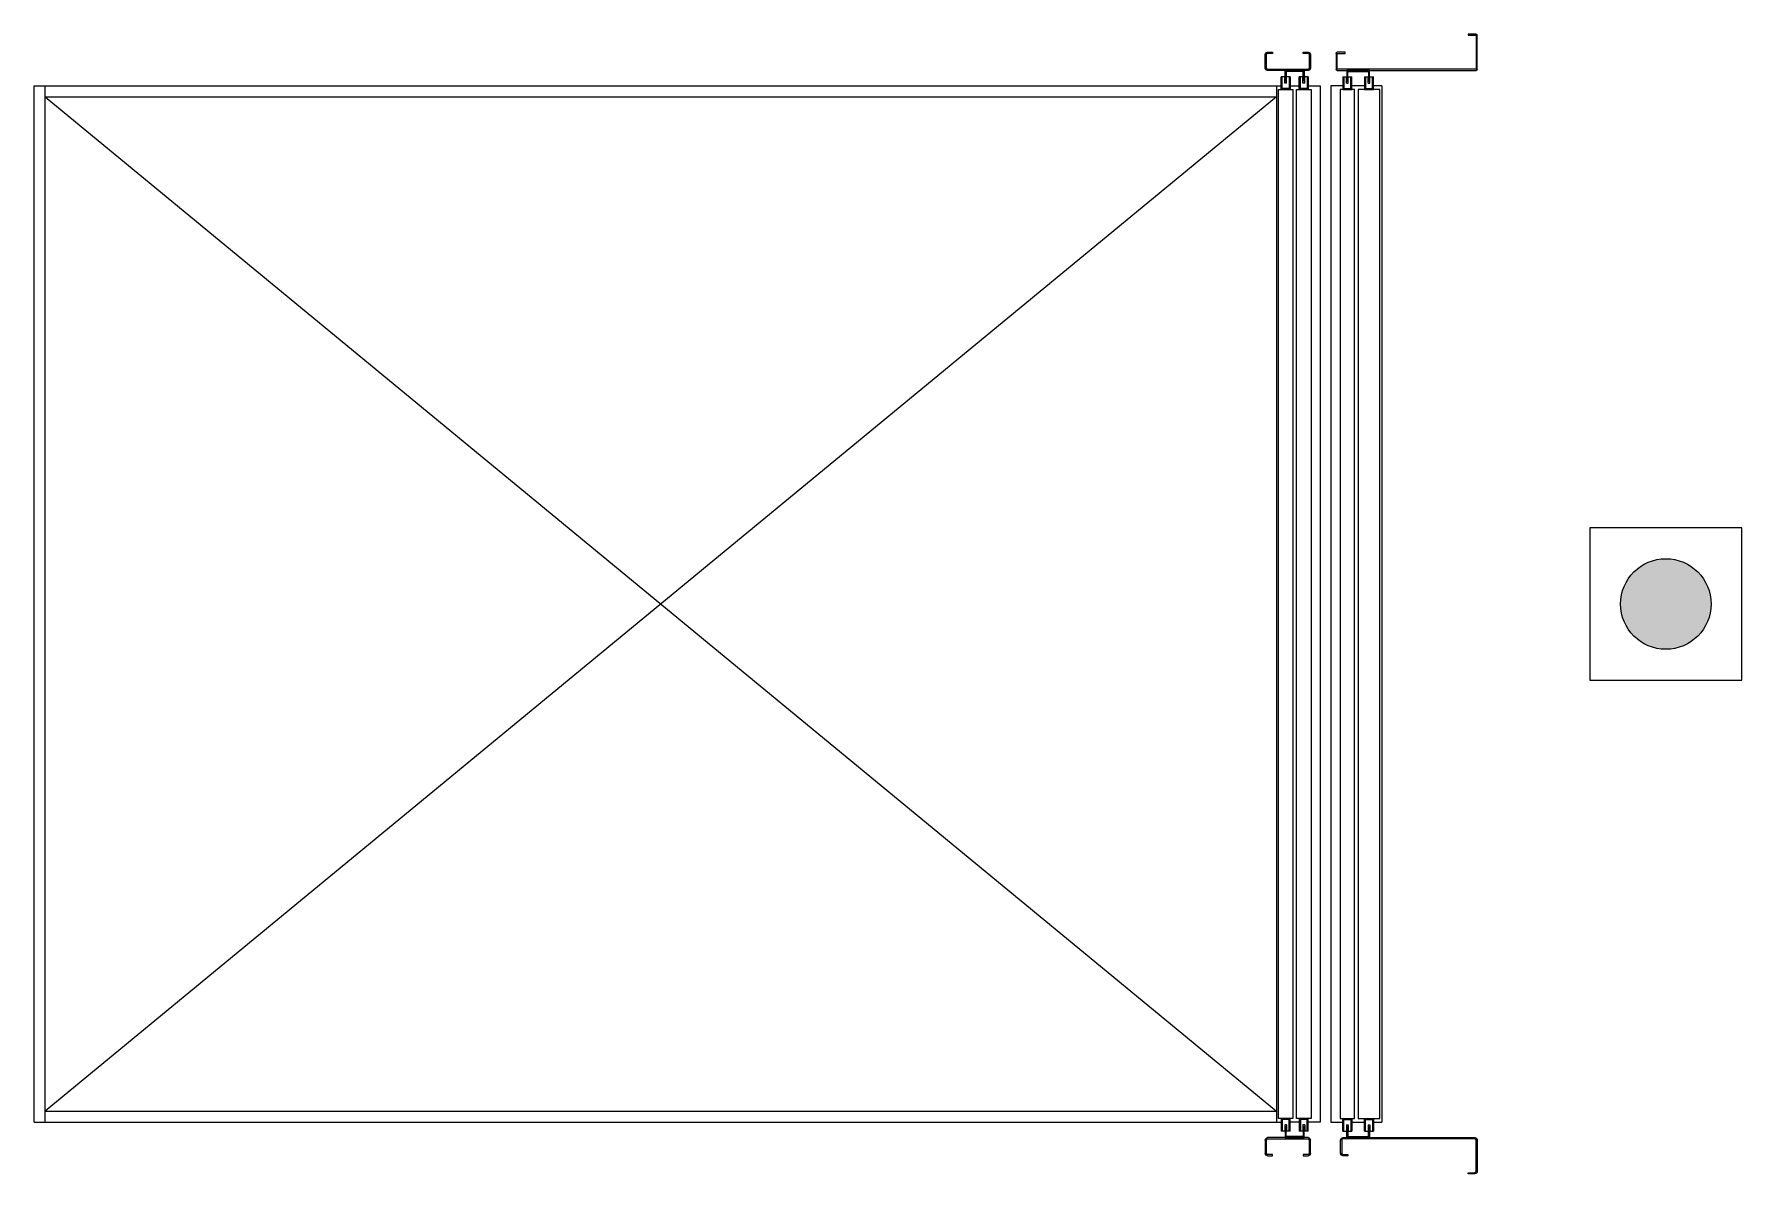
# Model space of a CAD drawing. Header units: millimetres. Extents: x -95754 to 177808, y 34455 to 150605.
# Drawn here: x 94804 to 99518, y 112832 to 115978 of the extents above; entities that cross this region are included whole.
import ezdxf

# ---------------------------------------------------------------- set-up
doc = ezdxf.new("R2010")
doc.units = ezdxf.units.MM
doc.header["$LTSCALE"] = 300
for name, color, linetype in [('A-CORE-ELEV', 5, 'Continuous'), ('A-ELE-8', 8, 'Continuous'), ('A-SYM-fd', 4, 'Continuous'), ('A-갑종방화문', 7, 'Continuous')]:
    doc.layers.add(name, color=color, linetype=linetype)

# ---------------------------------------------------------------- blocks, each defined once
blk = doc.blocks.new('ELEV_화물용')
at = {"layer": 'A-CORE-ELEV'}
for p, q in [((297, 3777.3), (297, 3759)), ((300.2, 3759), (300.2, 3777.3)), ((390.3, 3784), (303.7, 3784)), ((303.7, 3780.8), (390.3, 3780.8)), ((393.8, 3777.3), (393.8, 3413.2)), ((397, 3413.2), (397, 3777.3)), ((3343, 3397), (3343, 3781)), ((3346, 3784), (3440, 3784)), ((3346, 3779.5), (3346, 3398.5)), ((3438.5, 3781), (3347.5, 3781)), ((3440, 3759), (3440, 3779.5)), ((3443, 3781), (3443, 3759)), ((297, 3759), (300.2, 3759)), ((3443, 3759), (3440, 3759)), ((450, 3497.5), (415, 3497.5)), ((415, 3487.5), (415, 3497.5)), ((447, 3494.5), (415, 3494.5)), ((3300, 3520), (440, 3520)), ((440, 3497.5), (440, 3520)), ((447, 3475.5), (447, 3494.5)), ((450, 3455), (450, 3515)), ((450, 3515), (3290, 3515)), ((450, 3472.5), (450, 3497.5)), ((3290, 3515), (3290, 3455)), ((3290, 3472.5), (3290, 3497.5)), ((3290, 3497.5), (3325, 3497.5)), ((3293, 3475.5), (3293, 3494.5)), ((3293, 3494.5), (3325, 3494.5)), ((3300, 3520), (3300, 3497.5)), ((3325, 3487.5), (3325, 3497.5)), ((427, 3486.5), (397, 3486.5)), ((397, 3486.5), (397, 3423.5)), ((400, 3426.5), (400, 3483.5)), ((400, 3483.5), (427, 3483.5)), ((432, 3487.5), (415, 3487.5)), ((432, 3482.5), (415, 3482.5)), ((415, 3472.5), (415, 3482.5)), ((415, 3475.5), (447, 3475.5)), ((415, 3472.5), (450, 3472.5)), ((427, 3483.5), (427, 3486.5)), ((432, 3482.5), (432, 3487.5)), ((440, 3437.5), (440, 3472.5)), ((3290, 3455), (450, 3455)), ((450, 3405), (450, 3445)), ((450, 3445), (3290, 3445)), ((3325, 3472.5), (3290, 3472.5)), ((3290, 3445), (3290, 3405)), ((3325, 3475.5), (3293, 3475.5)), ((3300, 3472.5), (3300, 3437.5)), ((3308, 3482.5), (3308, 3487.5)), ((3308, 3487.5), (3325, 3487.5)), ((3308, 3482.5), (3325, 3482.5)), ((3313, 3483.5), (3313, 3486.5)), ((3313, 3486.5), (3343, 3486.5)), ((3340, 3483.5), (3313, 3483.5)), ((3325, 3472.5), (3325, 3482.5)), ((3340, 3426.5), (3340, 3483.5)), ((3343, 3486.5), (3343, 3423.5)), ((350.2, 3426.5), (347, 3426.5)), ((347, 3426.5), (347, 3413.2)), ((350.2, 3413.2), (350.2, 3426.5)), ((390.3, 3409.7), (353.7, 3409.7)), ((353.7, 3406.5), (390.3, 3406.5)), ((397, 3423.5), (427, 3423.5)), ((427, 3426.5), (400, 3426.5)), ((450, 3437.5), (415, 3437.5)), ((415, 3427.5), (415, 3437.5)), ((447, 3434.5), (415, 3434.5)), ((432, 3427.5), (415, 3427.5)), ((432, 3422.5), (415, 3422.5)), ((415, 3412.5), (415, 3422.5)), ((415, 3415.5), (447, 3415.5)), ((415, 3412.5), (450, 3412.5)), ((427, 3423.5), (427, 3426.5)), ((432, 3422.5), (432, 3427.5)), ((440, 3380), (440, 3412.5)), ((447, 3415.5), (447, 3434.5)), ((450, 3412.5), (450, 3437.5)), ((3290, 3405), (450, 3405)), ((3290, 3412.5), (3290, 3437.5)), ((3290, 3437.5), (3325, 3437.5)), ((3325, 3412.5), (3290, 3412.5)), ((3293, 3415.5), (3293, 3434.5)), ((3293, 3434.5), (3325, 3434.5)), ((3325, 3415.5), (3293, 3415.5)), ((3300, 3412.5), (3300, 3380)), ((3308, 3422.5), (3308, 3427.5)), ((3308, 3427.5), (3325, 3427.5)), ((3308, 3422.5), (3325, 3422.5)), ((3313, 3423.5), (3313, 3426.5)), ((3313, 3426.5), (3340, 3426.5)), ((3343, 3423.5), (3313, 3423.5)), ((3325, 3427.5), (3325, 3437.5)), ((3325, 3412.5), (3325, 3422.5)), ((3347.5, 3397), (3388.5, 3397)), ((3390, 3419), (3393, 3419)), ((3390, 3398.5), (3390, 3419)), ((3390, 3419), (3393, 3419)), ((3393, 3419), (3393, 3397)), ((3300, 3380), (440, 3380)), ((3300, 3350), (440, 3350)), ((440, 3350), (440, 3317.5)), ((3300, 3317.5), (3300, 3350)), ((3390, 3394), (3346, 3394)), ((347, 3303.5), (347, 3316.8)), ((350.2, 3303.5), (347, 3303.5)), ((350.2, 3316.8), (350.2, 3303.5)), ((353.7, 3323.5), (390.3, 3323.5)), ((390.3, 3320.3), (353.7, 3320.3)), ((393.8, 3205.2), (393.8, 3316.8)), ((397, 3316.8), (397, 3205.2)), ((397, 3306.5), (427, 3306.5)), ((397, 3253.5), (397, 3306.5)), ((427, 3303.5), (400, 3303.5)), ((400, 3303.5), (400, 3256.5)), ((415, 3317.5), (450, 3317.5)), ((415, 3317.5), (415, 3307.5)), ((415, 3314.5), (447, 3314.5)), ((432, 3307.5), (415, 3307.5)), ((415, 3302.5), (415, 3292.5)), ((432, 3302.5), (415, 3302.5)), ((427, 3306.5), (427, 3303.5)), ((432, 3307.5), (432, 3302.5)), ((447, 3314.5), (447, 3295.5)), ((3290, 3325), (450, 3325)), ((450, 3325), (450, 3285)), ((450, 3317.5), (450, 3292.5)), ((3290, 3285), (3290, 3325)), ((3290, 3317.5), (3290, 3292.5)), ((3325, 3317.5), (3290, 3317.5)), ((3325, 3314.5), (3293, 3314.5)), ((3293, 3314.5), (3293, 3295.5)), ((3308, 3307.5), (3308, 3302.5)), ((3308, 3307.5), (3325, 3307.5)), ((3308, 3302.5), (3325, 3302.5)), ((3343, 3306.5), (3313, 3306.5)), ((3313, 3306.5), (3313, 3303.5)), ((3313, 3303.5), (3340, 3303.5)), ((3325, 3317.5), (3325, 3307.5)), ((3325, 3302.5), (3325, 3292.5)), ((3340, 3303.5), (3340, 3256.5)), ((3343, 3317.5), (3343, 3204.5)), ((3343, 3253.5), (3343, 3306.5)), ((3346, 3204.5), (3346, 3317.5)), ((3387, 3323.5), (3349, 3323.5)), ((3349, 3320.5), (3387, 3320.5)), ((3390, 3317.5), (3390, 3303.5)), ((3390, 3303.5), (3393, 3303.5)), ((3393, 3303.5), (3393, 3317.5)), ((427, 3253.5), (397, 3253.5)), ((400, 3256.5), (427, 3256.5)), ((447, 3295.5), (415, 3295.5)), ((450, 3292.5), (415, 3292.5)), ((415, 3267.5), (450, 3267.5)), ((415, 3267.5), (415, 3257.5)), ((415, 3264.5), (447, 3264.5)), ((432, 3257.5), (415, 3257.5)), ((427, 3256.5), (427, 3253.5)), ((432, 3257.5), (432, 3252.5)), ((440, 3292.5), (440, 3267.5)), ((447, 3264.5), (447, 3245.5)), ((450, 3285), (3290, 3285)), ((3290, 3275), (450, 3275)), ((450, 3275), (450, 3235)), ((450, 3267.5), (450, 3242.5)), ((3290, 3292.5), (3325, 3292.5)), ((3290, 3235), (3290, 3275)), ((3290, 3267.5), (3290, 3242.5)), ((3325, 3267.5), (3290, 3267.5)), ((3293, 3295.5), (3325, 3295.5)), ((3325, 3264.5), (3293, 3264.5)), ((3293, 3264.5), (3293, 3245.5)), ((3300, 3267.5), (3300, 3292.5)), ((3308, 3257.5), (3308, 3252.5)), ((3308, 3257.5), (3325, 3257.5)), ((3340, 3256.5), (3313, 3256.5)), ((3313, 3256.5), (3313, 3253.5)), ((3313, 3253.5), (3343, 3253.5)), ((3325, 3267.5), (3325, 3257.5)), ((347, 3205.2), (347, 3218.5)), ((347, 3218.5), (350.2, 3218.5)), ((350.2, 3218.5), (350.2, 3205.2)), ((415, 3252.5), (415, 3242.5)), ((432, 3252.5), (415, 3252.5)), ((447, 3245.5), (415, 3245.5)), ((450, 3242.5), (415, 3242.5)), ((440, 3230), (440, 3242.5)), ((440, -200), (440, 3230)), ((3300, 3230), (440, 3230)), ((450, 3235), (3290, 3235)), ((470, -170), (470, 3230)), ((3270, -170), (470, 3230)), ((3270, 3230), (470, -170)), ((3270, -170), (3270, 3230)), ((3290, 3242.5), (3325, 3242.5)), ((3293, 3245.5), (3325, 3245.5)), ((3300, 3230), (3300, 3242.5)), ((3300, -200), (3300, 3230)), ((3308, 3252.5), (3325, 3252.5)), ((3325, 3252.5), (3325, 3242.5)), ((3390, 3218.5), (3390, 3204.5)), ((3393, 3218.5), (3390, 3218.5)), ((3393, 3204.5), (3393, 3218.5)), ((353.7, 3201.7), (390.3, 3201.7)), ((390.3, 3198.5), (353.7, 3198.5)), ((3387, 3201.5), (3349, 3201.5)), ((3349, 3198.5), (3387, 3198.5)), ((440, -170), (3300, -170)), ((440, -200), (3300, -200))]:
    blk.add_line(p, q, dxfattribs=at)
for centre, radius, start, end in [((303.7, 3777.3), 6.7, 90, 180), ((303.7, 3777.3), 3.5, 90, 180), ((390.3, 3777.3), 6.7, 0, 90), ((390.3, 3777.3), 3.5, 0, 90), ((3346, 3781), 3, 90, 180), ((3347.5, 3779.5), 1.5, 90, 180), ((3438.5, 3779.5), 1.5, 0, 90), ((3440, 3781), 3, 0, 90), ((353.7, 3413.2), 6.7, 180, 270), ((353.7, 3413.2), 3.5, 180, 270), ((390.3, 3413.2), 3.5, 270, 0), ((390.3, 3413.2), 6.7, 270, 0), ((3346, 3397), 3, 180, 270), ((3347.5, 3398.5), 1.5, 180, 270), ((3388.5, 3398.5), 1.5, 270, 0), ((3390, 3397), 3, 270, 0), ((353.7, 3316.8), 6.7, 90, 180), ((353.7, 3316.8), 3.5, 90, 180), ((390.3, 3316.8), 6.7, 0, 90), ((390.3, 3316.8), 3.5, 0, 90), ((3349, 3317.5), 6, 90, 180), ((3349, 3317.5), 3, 90, 180), ((3387, 3317.5), 6, 0, 90), ((3387, 3317.5), 3, 0, 90), ((353.7, 3205.2), 6.7, 180, 270), ((353.7, 3205.2), 3.5, 180, 270), ((390.3, 3205.2), 6.7, 270, 0), ((390.3, 3205.2), 3.5, 270, 0), ((3349, 3204.5), 6, 180, 270), ((3349, 3204.5), 3, 180, 270), ((3387, 3204.5), 3, 270, 0), ((3387, 3204.5), 6, 270, 0)]:
    blk.add_arc(centre, radius, start, end, dxfattribs=at)
blk = doc.blocks.new('A$C1BF26791')
at = {"layer": 'A-SYM-fd'}
h = blk.add_hatch(color=251, dxfattribs=at)
h.dxf.hatch_style = 1
edge = h.paths.add_edge_path()
edge.add_arc((1.4, 1.4), 0.833, 0, 360)
at = {"layer": 'A-SYM-fd', "color": 6}
blk.add_lwpolyline([(0, 0), (2.8, 0), (2.8, 2.8), (0, 2.8)], close=True, dxfattribs=at)
at = {"layer": 'A-SYM-fd', "color": 251}
blk.add_circle((1.4, 1.4), 0.833, dxfattribs=at)
blk = doc.blocks.new('A$C20680A29')
at = {"layer": 'A-ELE-8', "xscale": 75, "yscale": 75, "zscale": 75}
blk.add_blockref('A$C1BF26791', (287.2, 0), dxfattribs=at)

msp = doc.modelspace()

# ---------------------------------------------------------------- block references
at = {"layer": 'A-CORE-ELEV', "xscale": -1, "rotation": 270}
msp.add_blockref('ELEV_화물용', (95003.6, 112535), dxfattribs=at)
at = {"layer": 'A-갑종방화문', "xscale": 2, "yscale": 2, "zscale": 2}
msp.add_blockref('A$C20680A29', (98523.6, 114195), dxfattribs=at)

doc.saveas('drawing.dxf')
